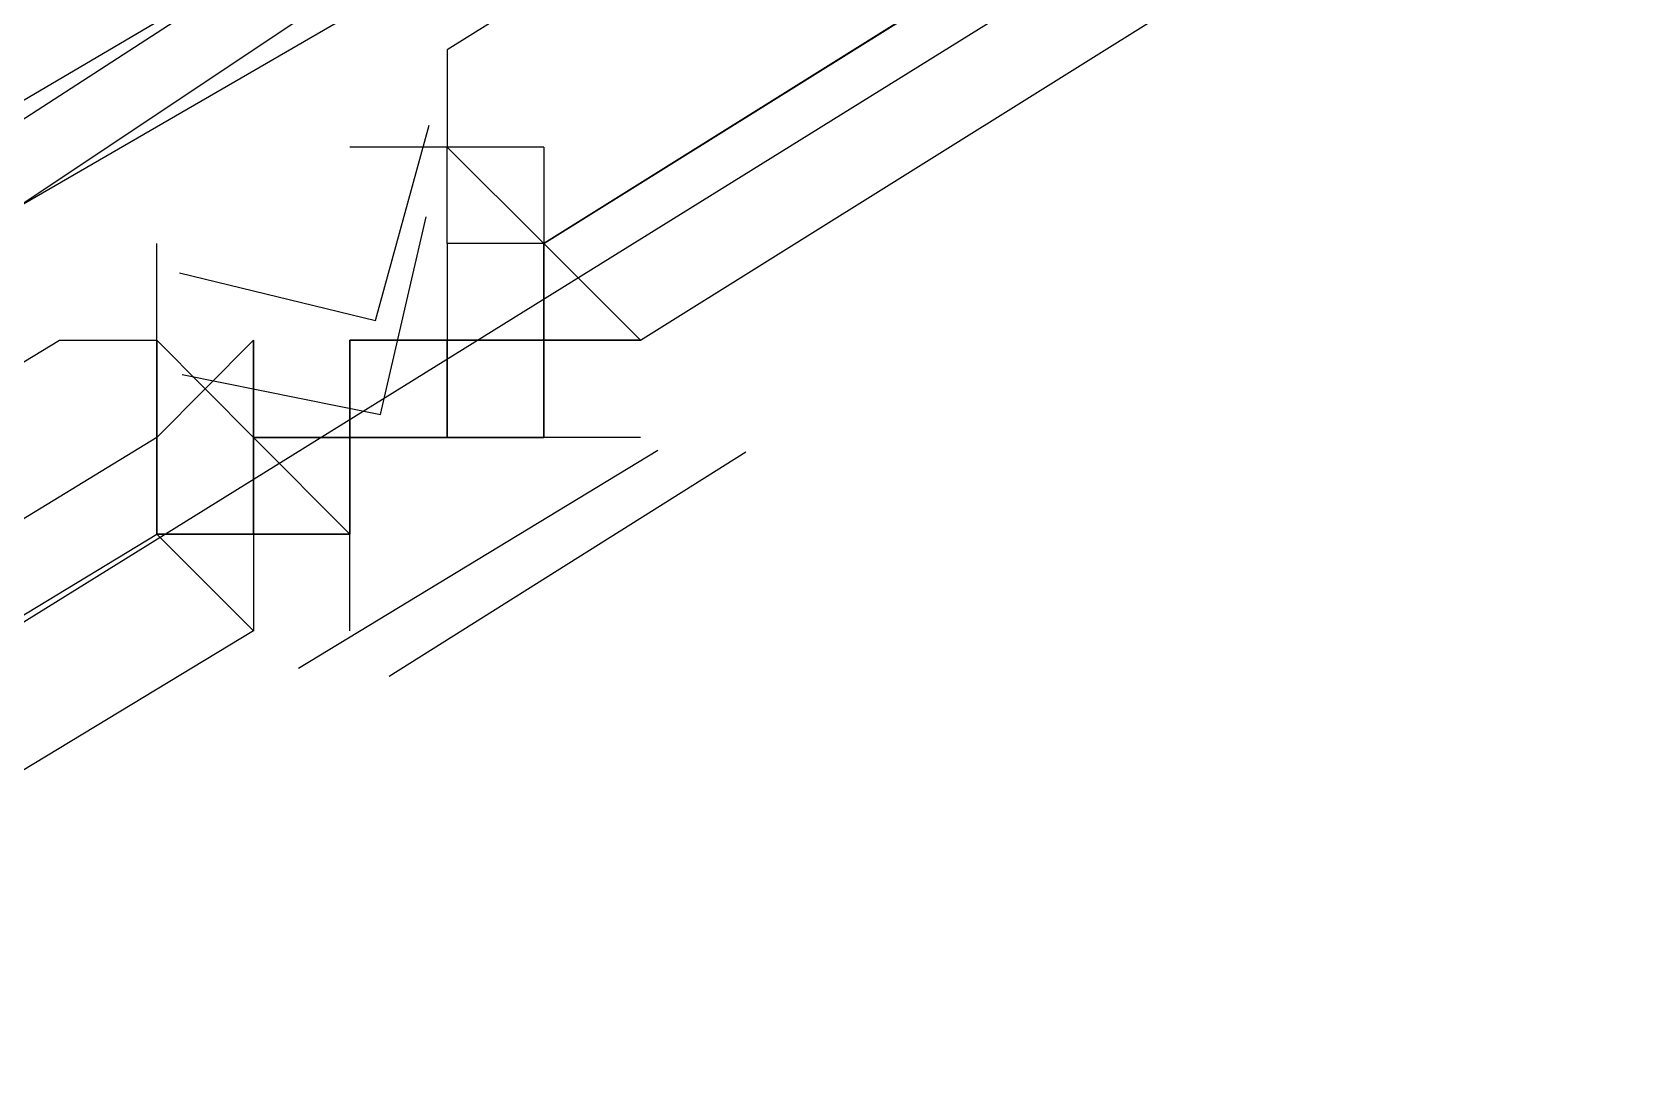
# Model space of a CAD drawing. Header units: feet. Extents: x -84 to 198, y -22 to 181.
# Drawn here: x 109.9695 to 110.1907, y 28.7169 to 28.8602 of the extents above; entities that cross this region are included whole.
import ezdxf

# ---------------------------------------------------------------- set-up
doc = ezdxf.new("R2010")
doc.units = ezdxf.units.FT
doc.layers.add('A-LINEA', color=7, linetype='CONTINUOUS')

msp = doc.modelspace()

# ---------------------------------------------------------------- linework, layer by layer
at = {"layer": 'A-LINEA'}
for p, q in [((110.0267, 28.8578), (110.0267, 28.8444)), ((110.0267, 28.8578), (110.0267, 28.8444)), ((110.0267, 28.8444), (110.0267, 28.8444)), ((110.0267, 28.8444), (110.0267, 28.8444)), ((110.0267, 28.8444), (110.0267, 28.8444)), ((110.0267, 28.8444), (110.0267, 28.8444)), ((110.0267, 28.8444), (110.0267, 28.8444)), ((110.0267, 28.8444), (110.0267, 28.8444)), ((110.0267, 28.8444), (110.0267, 28.8444)), ((110.0267, 28.8444), (110.0267, 28.8444)), ((110.0267, 28.8444), (110.0267, 28.8444)), ((110.0267, 28.8444), (110.0267, 28.8444)), ((110.0267, 28.8444), (110.0267, 28.8444)), ((110.0267, 28.8444), (110.0267, 28.8444)), ((110.0267, 28.8444), (110.0267, 28.8444)), ((110.04, 28.8444), (110.0267, 28.8444)), ((110.04, 28.8311), (110.0267, 28.8444)), ((110.0267, 28.8444), (110.0267, 28.8444)), ((110.0267, 28.8444), (110.0267, 28.8444)), ((110.0267, 28.8444), (110.0267, 28.8444)), ((110.0267, 28.8444), (110.0267, 28.8444)), ((110.0267, 28.8444), (110.0267, 28.8444)), ((110.0267, 28.8444), (110.0267, 28.8444)), ((110.0267, 28.8444), (110.0267, 28.8444)), ((110.0267, 28.8444), (110.0267, 28.8444)), ((110.0267, 28.8444), (110.0267, 28.8444)), ((110.0267, 28.8444), (110.0267, 28.8444)), ((110.0267, 28.8444), (110.0267, 28.8444)), ((110.0267, 28.8444), (110.0267, 28.8444)), ((110.0267, 28.8444), (110.0267, 28.8444)), ((110.0267, 28.8444), (110.0267, 28.8444)), ((110.0267, 28.8444), (110.0267, 28.8444)), ((110.04, 28.8444), (110.0267, 28.8444)), ((110.04, 28.8311), (110.0267, 28.8444)), ((110.0267, 28.8444), (110.0267, 28.8444)), ((110.0267, 28.8444), (110.0267, 28.8444)), ((110.04, 28.8444), (110.04, 28.8311)), ((110.04, 28.8444), (110.04, 28.8444)), ((110.04, 28.8444), (110.04, 28.8444)), ((110.04, 28.8444), (110.04, 28.8444)), ((110.04, 28.8444), (110.04, 28.8311)), ((110.04, 28.8444), (110.04, 28.8444)), ((110.04, 28.8444), (110.04, 28.8444)), ((110.04, 28.8444), (110.04, 28.8444)), ((109.9867, 28.8311), (109.9867, 28.8311)), ((109.9867, 28.8311), (109.9867, 28.8311)), ((110.0267, 28.8311), (110.0267, 28.8311)), ((110.0267, 28.8311), (110.0267, 28.8311)), ((110.0267, 28.8311), (110.0267, 28.8311)), ((110.0267, 28.8311), (110.0267, 28.8311)), ((110.0267, 28.8311), (110.0267, 28.8311)), ((110.0267, 28.8311), (110.0267, 28.8311)), ((110.0267, 28.8311), (110.0267, 28.8311)), ((110.0267, 28.8311), (110.0267, 28.8311)), ((110.0267, 28.8311), (110.0267, 28.8311)), ((110.0267, 28.8311), (110.0267, 28.8311)), ((110.0267, 28.8311), (110.0267, 28.8311)), ((110.0267, 28.8311), (110.0267, 28.8311)), ((110.0267, 28.8311), (110.0267, 28.8311)), ((110.0267, 28.8311), (110.0267, 28.8311)), ((110.0267, 28.8311), (110.0267, 28.8311)), ((110.0267, 28.8311), (110.0267, 28.8311)), ((110.0267, 28.8311), (110.0267, 28.8311)), ((110.0267, 28.8311), (110.0267, 28.8311)), ((110.0267, 28.8311), (110.0267, 28.8311)), ((110.0267, 28.8311), (110.0267, 28.8311)), ((110.0267, 28.8311), (110.0267, 28.8178)), ((110.0267, 28.8311), (110.0267, 28.8178)), ((110.0267, 28.8311), (110.0267, 28.8311)), ((110.0267, 28.8311), (110.0267, 28.8311)), ((110.0267, 28.8311), (110.0267, 28.8311)), ((110.0267, 28.8311), (110.0267, 28.8311)), ((110.0267, 28.8311), (110.0267, 28.8311)), ((110.0267, 28.8311), (110.0267, 28.8311)), ((110.0267, 28.8311), (110.0267, 28.8311)), ((110.0267, 28.8311), (110.0267, 28.8311)), ((110.0267, 28.8311), (110.0267, 28.8311)), ((110.0267, 28.8311), (110.0267, 28.8311)), ((110.0267, 28.8311), (110.0267, 28.8311)), ((110.0267, 28.8311), (110.0267, 28.8311)), ((110.0267, 28.8311), (110.0267, 28.8311)), ((110.0267, 28.8311), (110.0267, 28.8311)), ((110.0267, 28.8311), (110.0267, 28.8311)), ((110.0267, 28.8311), (110.0267, 28.8311)), ((110.0267, 28.8311), (110.0267, 28.8311)), ((110.0267, 28.8311), (110.0267, 28.8311)), ((110.0267, 28.8311), (110.0267, 28.8311)), ((110.0267, 28.8311), (110.0267, 28.8311)), ((110.0267, 28.8311), (110.0267, 28.8311)), ((110.0267, 28.8311), (110.0267, 28.8311)), ((110.0267, 28.8311), (110.0267, 28.8311)), ((110.0267, 28.8311), (110.0267, 28.8311)), ((110.0267, 28.8311), (110.0267, 28.8311)), ((110.0267, 28.8311), (110.0267, 28.8311)), ((110.0267, 28.8311), (110.0267, 28.8311)), ((110.0267, 28.8311), (110.0267, 28.8311)), ((110.0267, 28.8311), (110.0267, 28.8311)), ((110.0267, 28.8311), (110.0267, 28.8311)), ((110.0267, 28.8311), (110.0267, 28.8311)), ((110.0267, 28.8311), (110.0267, 28.8311)), ((110.0267, 28.8311), (110.0267, 28.8311)), ((110.0267, 28.8311), (110.0267, 28.8311)), ((110.0267, 28.8311), (110.0267, 28.8178)), ((110.0267, 28.8311), (110.0267, 28.8178)), ((110.0267, 28.8311), (110.0267, 28.8311)), ((110.0267, 28.8311), (110.0267, 28.8311)), ((110.0267, 28.8311), (110.0267, 28.8311)), ((110.0267, 28.8311), (110.0267, 28.8311)), ((110.0267, 28.8311), (110.0267, 28.8311)), ((110.0267, 28.8311), (110.0267, 28.8311)), ((110.0267, 28.8311), (110.0267, 28.8311)), ((110.0267, 28.8311), (110.0267, 28.8311)), ((110.0267, 28.8311), (110.0267, 28.8311)), ((110.0267, 28.8311), (110.0267, 28.8311)), ((110.0267, 28.8311), (110.0267, 28.8311)), ((110.0267, 28.8311), (110.0267, 28.8311)), ((110.0267, 28.8311), (110.0267, 28.8311)), ((110.0267, 28.8311), (110.0267, 28.8311)), ((110.04, 28.8311), (110.04, 28.8311)), ((110.04, 28.8311), (110.04, 28.8311)), ((110.04, 28.8311), (110.04, 28.8311)), ((110.04, 28.8311), (110.04, 28.8311)), ((110.04, 28.8311), (110.04, 28.8311)), ((110.04, 28.8311), (110.04, 28.8311)), ((110.04, 28.8311), (110.04, 28.8311)), ((110.04, 28.8311), (110.04, 28.8178)), ((110.04, 28.8311), (110.04, 28.8311)), ((110.04, 28.8311), (110.04, 28.8311)), ((110.04, 28.8311), (110.04, 28.8178)), ((110.04, 28.8311), (110.04, 28.8311)), ((110.04, 28.8311), (110.04, 28.8311)), ((110.04, 28.8311), (110.04, 28.8311)), ((110.04, 28.8311), (110.04, 28.8311)), ((110.04, 28.8311), (110.04, 28.8311)), ((110.04, 28.8311), (110.04, 28.8311)), ((110.04, 28.8311), (110.04, 28.8311)), ((110.04, 28.8311), (110.04, 28.8311)), ((110.04, 28.8311), (110.04, 28.8311)), ((110.04, 28.8311), (110.04, 28.8311)), ((110.04, 28.8311), (110.04, 28.8311)), ((110.04, 28.8311), (110.04, 28.8311)), ((110.04, 28.8311), (110.04, 28.8311)), ((110.04, 28.8311), (110.04, 28.8311)), ((110.04, 28.8311), (110.04, 28.8311)), ((110.04, 28.8311), (110.04, 28.8311)), ((110.04, 28.8311), (110.04, 28.8311)), ((110.04, 28.8311), (110.04, 28.8311)), ((110.04, 28.8311), (110.04, 28.8178)), ((110.04, 28.8311), (110.04, 28.8311)), ((110.04, 28.8311), (110.04, 28.8311)), ((110.04, 28.8311), (110.04, 28.8178)), ((110.04, 28.8311), (110.04, 28.8311)), ((110.04, 28.8311), (110.04, 28.8311)), ((110.04, 28.8311), (110.04, 28.8311)), ((110.04, 28.8311), (110.04, 28.8311)), ((110.04, 28.8311), (110.04, 28.8311)), ((110.04, 28.8311), (110.04, 28.8311)), ((110.04, 28.8311), (110.04, 28.8311)), ((110.04, 28.8311), (110.04, 28.8311)), ((110.04, 28.8311), (110.04, 28.8311)), ((110.04, 28.8311), (110.04, 28.8311)), ((110.04, 28.8311), (110.04, 28.8311)), ((109.9733, 28.8178), (109.9733, 28.8178)), ((109.9733, 28.8178), (109.9733, 28.8178)), ((109.9867, 28.8178), (109.9867, 28.8178)), ((109.9867, 28.8178), (109.9867, 28.8178)), ((109.9867, 28.8044), (110, 28.8178)), ((109.9867, 28.8178), (109.9867, 28.8178)), ((109.9867, 28.8178), (109.9867, 28.8178)), ((109.9867, 28.8178), (109.9867, 28.8178)), ((109.9867, 28.8178), (109.9867, 28.8178)), ((109.9867, 28.8178), (109.9867, 28.8178)), ((109.9867, 28.8178), (109.9867, 28.8178)), ((109.9867, 28.8178), (109.9867, 28.8178)), ((109.9867, 28.8178), (109.9867, 28.8178)), ((109.9867, 28.8178), (109.9867, 28.8178)), ((109.9867, 28.8178), (109.9867, 28.8178)), ((109.9867, 28.8178), (109.9867, 28.8178)), ((109.9867, 28.8178), (109.9867, 28.8178)), ((109.9867, 28.8178), (109.9867, 28.8178)), ((109.9867, 28.8178), (109.9867, 28.8178)), ((109.9867, 28.8178), (109.9867, 28.8178)), ((109.9867, 28.8178), (109.9867, 28.8178)), ((109.9867, 28.8044), (110, 28.8178)), ((109.9867, 28.8178), (109.9867, 28.8178)), ((109.9867, 28.8178), (109.9867, 28.8178)), ((109.9867, 28.8178), (109.9867, 28.8178)), ((109.9867, 28.8178), (109.9867, 28.8178)), ((109.9867, 28.8178), (109.9867, 28.8178)), ((109.9867, 28.8178), (109.9867, 28.8178)), ((109.9867, 28.8178), (109.9867, 28.8178)), ((109.9867, 28.8178), (109.9867, 28.8178)), ((109.9867, 28.8178), (109.9867, 28.8178)), ((109.9867, 28.8178), (109.9867, 28.8178)), ((109.9867, 28.8178), (109.9867, 28.8178)), ((109.9867, 28.8178), (109.9867, 28.8178)), ((109.9867, 28.8178), (109.9867, 28.8178)), ((109.9867, 28.8178), (109.9867, 28.8178)), ((110, 28.8044), (110, 28.8178)), ((110, 28.8044), (110, 28.8178)), ((110, 28.8044), (110, 28.8178)), ((110, 28.8044), (110, 28.8178)), ((110, 28.8044), (110, 28.8178)), ((110, 28.8044), (110, 28.8178)), ((110, 28.8044), (110, 28.8178)), ((110, 28.8178), (110, 28.8178)), ((110, 28.8178), (110, 28.8178)), ((110, 28.8178), (110, 28.8044)), ((110, 28.8178), (110, 28.8178)), ((110, 28.8178), (110, 28.8178)), ((110, 28.8178), (110, 28.8178)), ((110, 28.8178), (110, 28.8178)), ((110, 28.8044), (110, 28.8178)), ((110, 28.8178), (110, 28.8178)), ((110, 28.8044), (110, 28.8178)), ((110, 28.8044), (110, 28.8178)), ((110, 28.8044), (110, 28.8178)), ((110, 28.8044), (110, 28.8178)), ((110, 28.8044), (110, 28.8178)), ((110, 28.8044), (110, 28.8178)), ((110, 28.8044), (110, 28.8178)), ((110, 28.8044), (110, 28.8178)), ((110, 28.8178), (110, 28.8178)), ((110, 28.8178), (110, 28.8178)), ((110, 28.8178), (110, 28.8044)), ((110, 28.8178), (110, 28.8178)), ((110, 28.8178), (110, 28.8178)), ((110, 28.8178), (110, 28.8178)), ((110, 28.8178), (110, 28.8178)), ((110, 28.8044), (110, 28.8178)), ((110, 28.8178), (110, 28.8178)), ((110, 28.8044), (110, 28.8178)), ((110.0133, 28.8178), (110.0133, 28.8178)), ((110.0133, 28.8178), (110.0133, 28.8044)), ((110.0133, 28.8178), (110.0133, 28.8178)), ((110.0133, 28.8178), (110.0133, 28.8178)), ((110.0133, 28.8178), (110.0133, 28.8178)), ((110.0133, 28.8178), (110.0133, 28.8178)), ((110.0133, 28.8178), (110.0133, 28.8178)), ((110.0133, 28.8178), (110.0133, 28.8178)), ((110.0133, 28.8178), (110.0267, 28.8178)), ((110.0133, 28.8178), (110.0267, 28.8178)), ((110.0133, 28.8178), (110.0267, 28.8178)), ((110.0133, 28.8178), (110.0267, 28.8178)), ((110.0133, 28.8178), (110.0267, 28.8178)), ((110.0133, 28.8178), (110.0267, 28.8178)), ((110.0133, 28.8178), (110.0133, 28.8178)), ((110.0133, 28.8178), (110.0133, 28.8178)), ((110.0133, 28.8178), (110.0133, 28.8178)), ((110.0133, 28.8178), (110.0133, 28.8178)), ((110.0133, 28.8178), (110.0133, 28.8178)), ((110.0133, 28.8178), (110.0133, 28.8178)), ((110.0267, 28.8178), (110.0133, 28.8178)), ((110.0133, 28.8178), (110.0133, 28.8178)), ((110.0133, 28.8178), (110.0267, 28.8178)), ((110.0133, 28.8178), (110.0133, 28.8178)), ((110.0133, 28.8178), (110.0133, 28.8178)), ((110.0133, 28.8178), (110.0133, 28.8178)), ((110.0267, 28.8178), (110.0133, 28.8178)), ((110.0133, 28.8178), (110.0133, 28.8178)), ((110.0133, 28.8178), (110.0133, 28.8178)), ((110.0133, 28.8178), (110.0133, 28.8178)), ((110.0133, 28.8178), (110.0133, 28.8178)), ((110.0133, 28.8178), (110.0133, 28.8044)), ((110.0133, 28.8178), (110.0133, 28.8178)), ((110.0133, 28.8178), (110.0133, 28.8178)), ((110.0133, 28.8178), (110.0133, 28.8178)), ((110.0133, 28.8178), (110.0133, 28.8044)), ((110.0267, 28.8178), (110.0133, 28.8178)), ((110.0133, 28.8178), (110.0133, 28.8044)), ((110.0267, 28.8178), (110.0133, 28.8178)), ((110.0133, 28.8178), (110.0133, 28.8044)), ((110.0133, 28.8044), (110.0133, 28.8178)), ((110.0133, 28.8044), (110.0133, 28.8178)), ((110.0133, 28.8044), (110.0133, 28.8178)), ((110.0133, 28.8178), (110.0133, 28.8178)), ((110.0133, 28.8178), (110.0133, 28.8178)), ((110.0133, 28.8178), (110.0133, 28.8178)), ((110.0133, 28.8178), (110.0133, 28.8044)), ((110.0133, 28.8178), (110.0133, 28.8178)), ((110.0133, 28.8178), (110.0133, 28.8178)), ((110.0133, 28.8178), (110.0133, 28.8178)), ((110.0133, 28.8178), (110.0133, 28.8178)), ((110.0133, 28.8178), (110.0133, 28.8178)), ((110.0133, 28.8178), (110.0133, 28.8178)), ((110.0133, 28.8178), (110.0267, 28.8178)), ((110.0133, 28.8178), (110.0267, 28.8178)), ((110.0133, 28.8178), (110.0267, 28.8178)), ((110.0133, 28.8178), (110.0267, 28.8178)), ((110.0133, 28.8178), (110.0267, 28.8178)), ((110.0133, 28.8178), (110.0267, 28.8178)), ((110.0133, 28.8178), (110.0133, 28.8178)), ((110.0133, 28.8178), (110.0133, 28.8178)), ((110.0133, 28.8178), (110.0133, 28.8178)), ((110.0133, 28.8178), (110.0133, 28.8178)), ((110.0133, 28.8178), (110.0133, 28.8178)), ((110.0133, 28.8178), (110.0133, 28.8178)), ((110.0267, 28.8178), (110.0133, 28.8178)), ((110.0133, 28.8178), (110.0133, 28.8178)), ((110.0133, 28.8178), (110.0267, 28.8178)), ((110.0133, 28.8178), (110.0133, 28.8178)), ((110.0133, 28.8178), (110.0133, 28.8178)), ((110.0133, 28.8178), (110.0133, 28.8178)), ((110.0267, 28.8178), (110.0133, 28.8178)), ((110.0133, 28.8178), (110.0133, 28.8178)), ((110.0133, 28.8178), (110.0133, 28.8178)), ((110.0133, 28.8178), (110.0133, 28.8178)), ((110.0133, 28.8178), (110.0133, 28.8178)), ((110.0133, 28.8178), (110.0133, 28.8044)), ((110.0133, 28.8178), (110.0133, 28.8178)), ((110.0133, 28.8178), (110.0133, 28.8178)), ((110.0133, 28.8178), (110.0133, 28.8178)), ((110.0133, 28.8178), (110.0133, 28.8044)), ((110.0267, 28.8178), (110.0133, 28.8178)), ((110.0133, 28.8178), (110.0133, 28.8044)), ((110.0267, 28.8178), (110.0133, 28.8178)), ((110.0133, 28.8178), (110.0133, 28.8044)), ((110.0133, 28.8044), (110.0133, 28.8178)), ((110.0133, 28.8044), (110.0133, 28.8178)), ((110.0133, 28.8044), (110.0133, 28.8178)), ((110.0133, 28.8178), (110.0133, 28.8178)), ((110.0133, 28.8178), (110.0133, 28.8178)), ((110.0267, 28.8178), (110.0267, 28.8178)), ((110.0267, 28.8178), (110.0267, 28.8178)), ((110.0267, 28.8178), (110.0267, 28.8178)), ((110.0267, 28.8178), (110.0267, 28.8178)), ((110.0267, 28.8178), (110.0267, 28.8178)), ((110.0267, 28.8178), (110.0267, 28.8178)), ((110.0267, 28.8178), (110.0267, 28.8178)), ((110.0267, 28.8178), (110.0267, 28.8178)), ((110.0267, 28.8178), (110.0267, 28.8178)), ((110.0267, 28.8178), (110.0267, 28.8178)), ((110.0267, 28.8178), (110.0267, 28.8178)), ((110.0267, 28.8178), (110.0267, 28.8178)), ((110.0267, 28.8178), (110.0267, 28.8178)), ((110.0267, 28.8178), (110.0267, 28.8178)), ((110.0267, 28.8178), (110.0267, 28.8178)), ((110.0267, 28.8178), (110.0267, 28.8178)), ((110.0267, 28.8178), (110.0267, 28.8178)), ((110.0267, 28.8178), (110.0267, 28.8178)), ((110.0267, 28.8178), (110.0267, 28.8178)), ((110.0267, 28.8178), (110.0267, 28.8178)), ((110.0267, 28.8044), (110.0267, 28.8178)), ((110.0267, 28.8178), (110.0267, 28.8178)), ((110.0267, 28.8178), (110.0267, 28.8178)), ((110.0267, 28.8178), (110.0267, 28.8178)), ((110.0267, 28.8178), (110.0267, 28.8178)), ((110.0267, 28.8178), (110.0267, 28.8178)), ((110.0267, 28.8178), (110.0267, 28.8178)), ((110.0267, 28.8178), (110.0267, 28.8178)), ((110.0267, 28.8178), (110.0267, 28.8178)), ((110.0267, 28.8178), (110.0267, 28.8178)), ((110.0267, 28.8178), (110.0267, 28.8178)), ((110.0267, 28.8178), (110.04, 28.8178)), ((110.0267, 28.8178), (110.0267, 28.8178)), ((110.0267, 28.8178), (110.0267, 28.8178)), ((110.0267, 28.8178), (110.0267, 28.8178)), ((110.0267, 28.8178), (110.0267, 28.8178)), ((110.04, 28.8178), (110.0267, 28.8178)), ((110.0267, 28.8178), (110.0267, 28.8178)), ((110.0267, 28.8178), (110.0267, 28.8178)), ((110.0267, 28.8178), (110.0267, 28.8178)), ((110.0267, 28.8178), (110.0267, 28.8178)), ((110.0267, 28.8178), (110.0267, 28.8178)), ((110.0267, 28.8178), (110.0267, 28.8178)), ((110.0267, 28.8178), (110.0267, 28.8178)), ((110.0267, 28.8178), (110.0267, 28.8178)), ((110.0267, 28.8178), (110.0267, 28.8178)), ((110.0267, 28.8178), (110.0267, 28.8178)), ((110.0267, 28.8178), (110.0267, 28.8178)), ((110.0267, 28.8178), (110.0267, 28.8178)), ((110.0267, 28.8178), (110.0267, 28.8178)), ((110.0267, 28.8178), (110.0267, 28.8178)), ((110.0267, 28.8178), (110.0267, 28.8178)), ((110.0267, 28.8178), (110.0267, 28.8178)), ((110.0267, 28.8178), (110.0267, 28.8178)), ((110.0267, 28.8178), (110.0267, 28.8178)), ((110.0267, 28.8178), (110.0267, 28.8178)), ((110.0267, 28.8178), (110.0267, 28.8178)), ((110.0267, 28.8178), (110.0267, 28.8178)), ((110.0267, 28.8178), (110.0267, 28.8178)), ((110.0267, 28.8178), (110.0267, 28.8178)), ((110.0267, 28.8178), (110.0267, 28.8178)), ((110.0267, 28.8178), (110.0267, 28.8178)), ((110.0267, 28.8178), (110.0267, 28.8178)), ((110.0267, 28.8178), (110.0267, 28.8178)), ((110.0267, 28.8178), (110.0267, 28.8178)), ((110.0267, 28.8178), (110.0267, 28.8178)), ((110.0267, 28.8178), (110.0267, 28.8178)), ((110.0267, 28.8178), (110.0267, 28.8178)), ((110.0267, 28.8178), (110.0267, 28.8178)), ((110.0267, 28.8178), (110.0267, 28.8178)), ((110.0267, 28.8178), (110.0267, 28.8178)), ((110.0267, 28.8178), (110.0267, 28.8178)), ((110.0267, 28.8178), (110.0267, 28.8178)), ((110.0267, 28.8178), (110.0267, 28.8178)), ((110.0267, 28.8178), (110.0267, 28.8178)), ((110.0267, 28.8178), (110.0267, 28.8178)), ((110.0267, 28.8178), (110.0267, 28.8178)), ((110.0267, 28.8044), (110.0267, 28.8178)), ((110.0267, 28.8178), (110.0267, 28.8178)), ((110.0267, 28.8178), (110.0267, 28.8178)), ((110.0267, 28.8178), (110.0267, 28.8178)), ((110.0267, 28.8178), (110.0267, 28.8178)), ((110.0267, 28.8178), (110.0267, 28.8178)), ((110.0267, 28.8178), (110.0267, 28.8178)), ((110.0267, 28.8178), (110.0267, 28.8178)), ((110.0267, 28.8178), (110.0267, 28.8178)), ((110.0267, 28.8178), (110.0267, 28.8178)), ((110.0267, 28.8178), (110.0267, 28.8178)), ((110.0267, 28.8178), (110.04, 28.8178)), ((110.0267, 28.8178), (110.0267, 28.8178)), ((110.0267, 28.8178), (110.0267, 28.8178)), ((110.0267, 28.8178), (110.0267, 28.8178)), ((110.0267, 28.8178), (110.0267, 28.8178)), ((110.04, 28.8178), (110.0267, 28.8178)), ((110.0267, 28.8178), (110.0267, 28.8178)), ((110.0267, 28.8178), (110.0267, 28.8178)), ((110.0267, 28.8178), (110.0267, 28.8178)), ((110.0267, 28.8178), (110.0267, 28.8178)), ((110.0267, 28.8178), (110.0267, 28.8178)), ((110.0267, 28.8178), (110.0267, 28.8178)), ((110.0267, 28.8178), (110.0267, 28.8178)), ((110.0267, 28.8178), (110.0267, 28.8178)), ((110.0267, 28.8178), (110.0267, 28.8178)), ((110.0267, 28.8178), (110.0267, 28.8178)), ((110.0267, 28.8178), (110.0267, 28.8178)), ((110.0267, 28.8178), (110.0267, 28.8178)), ((110.0267, 28.8178), (110.0267, 28.8178)), ((110.0267, 28.8178), (110.0267, 28.8178)), ((110.0267, 28.8178), (110.0267, 28.8178)), ((110.0267, 28.8178), (110.0267, 28.8178)), ((110.0267, 28.8178), (110.0267, 28.8178)), ((110.0267, 28.8178), (110.0267, 28.8178)), ((110.0267, 28.8178), (110.0267, 28.8178)), ((110.0267, 28.8178), (110.0267, 28.8178)), ((110.04, 28.8178), (110.04, 28.8178)), ((110.04, 28.8178), (110.04, 28.8178)), ((110.04, 28.8178), (110.04, 28.8178)), ((110.04, 28.8178), (110.04, 28.8178)), ((110.04, 28.8178), (110.04, 28.8178)), ((110.04, 28.8178), (110.04, 28.8178)), ((110.04, 28.8178), (110.04, 28.8178)), ((110.04, 28.8178), (110.04, 28.8178)), ((110.04, 28.8178), (110.04, 28.8178)), ((110.04, 28.8178), (110.04, 28.8178)), ((110.04, 28.8178), (110.04, 28.8178)), ((110.04, 28.8178), (110.04, 28.8178)), ((110.04, 28.8178), (110.04, 28.8178)), ((110.04, 28.8178), (110.04, 28.8178)), ((110.04, 28.8178), (110.04, 28.8178)), ((110.04, 28.8178), (110.04, 28.8178)), ((110.04, 28.8178), (110.04, 28.8178)), ((110.04, 28.8178), (110.04, 28.8178)), ((110.04, 28.8178), (110.04, 28.8178)), ((110.04, 28.8178), (110.04, 28.8178)), ((110.04, 28.8178), (110.04, 28.8178)), ((110.04, 28.8178), (110.04, 28.8178)), ((110.04, 28.8178), (110.0533, 28.8178)), ((110.04, 28.8178), (110.04, 28.8044)), ((110.0533, 28.8178), (110.04, 28.8178)), ((110.0533, 28.8178), (110.04, 28.8178)), ((110.04, 28.8178), (110.04, 28.8178)), ((110.04, 28.8178), (110.04, 28.8178)), ((110.04, 28.8178), (110.04, 28.8178)), ((110.04, 28.8178), (110.0533, 28.8178)), ((110.04, 28.8178), (110.04, 28.8178)), ((110.04, 28.8178), (110.04, 28.8178)), ((110.04, 28.8178), (110.0533, 28.8178)), ((110.04, 28.8178), (110.04, 28.8178)), ((110.04, 28.8178), (110.04, 28.8178)), ((110.04, 28.8178), (110.04, 28.8178)), ((110.04, 28.8178), (110.04, 28.8178)), ((110.04, 28.8044), (110.04, 28.8178)), ((110.04, 28.8178), (110.04, 28.8178)), ((110.04, 28.8178), (110.04, 28.8178)), ((110.04, 28.8178), (110.04, 28.8178)), ((110.04, 28.8178), (110.04, 28.8178)), ((110.04, 28.8044), (110.04, 28.8178)), ((110.04, 28.8178), (110.04, 28.8178)), ((110.04, 28.8178), (110.04, 28.8178)), ((110.04, 28.8178), (110.04, 28.8178)), ((110.04, 28.8178), (110.04, 28.8178)), ((110.04, 28.8044), (110.04, 28.8178)), ((110.04, 28.8178), (110.04, 28.8178)), ((110.04, 28.8178), (110.04, 28.8178)), ((110.04, 28.8178), (110.04, 28.8178)), ((110.04, 28.8178), (110.04, 28.8178)), ((110.04, 28.8178), (110.04, 28.8178)), ((110.04, 28.8178), (110.04, 28.8178)), ((110.04, 28.8178), (110.04, 28.8178)), ((110.04, 28.8178), (110.04, 28.8178)), ((110.04, 28.8178), (110.04, 28.8178)), ((110.04, 28.8178), (110.04, 28.8178)), ((110.04, 28.8178), (110.04, 28.8178)), ((110.04, 28.8178), (110.04, 28.8178)), ((110.04, 28.8178), (110.04, 28.8178)), ((110.04, 28.8178), (110.04, 28.8178)), ((110.04, 28.8178), (110.04, 28.8178)), ((110.04, 28.8178), (110.04, 28.8178)), ((110.04, 28.8178), (110.04, 28.8178)), ((110.04, 28.8178), (110.04, 28.8178)), ((110.04, 28.8178), (110.04, 28.8178)), ((110.04, 28.8178), (110.04, 28.8178)), ((110.04, 28.8178), (110.04, 28.8178)), ((110.04, 28.8178), (110.04, 28.8178)), ((110.04, 28.8178), (110.04, 28.8178)), ((110.04, 28.8178), (110.04, 28.8178)), ((110.04, 28.8178), (110.04, 28.8178)), ((110.04, 28.8178), (110.04, 28.8178)), ((110.04, 28.8178), (110.04, 28.8178)), ((110.04, 28.8178), (110.04, 28.8178)), ((110.04, 28.8178), (110.04, 28.8178)), ((110.04, 28.8178), (110.0533, 28.8178)), ((110.04, 28.8178), (110.04, 28.8044)), ((110.0533, 28.8178), (110.04, 28.8178)), ((110.0533, 28.8178), (110.04, 28.8178)), ((110.04, 28.8178), (110.04, 28.8178)), ((110.04, 28.8178), (110.04, 28.8178)), ((110.04, 28.8178), (110.04, 28.8178)), ((110.04, 28.8178), (110.0533, 28.8178)), ((110.04, 28.8178), (110.04, 28.8178)), ((110.04, 28.8178), (110.04, 28.8178)), ((110.04, 28.8178), (110.0533, 28.8178)), ((110.04, 28.8178), (110.04, 28.8178)), ((110.04, 28.8178), (110.04, 28.8178)), ((110.04, 28.8178), (110.04, 28.8178)), ((110.04, 28.8178), (110.04, 28.8178)), ((110.04, 28.8044), (110.04, 28.8178)), ((110.04, 28.8178), (110.04, 28.8178)), ((110.04, 28.8178), (110.04, 28.8178)), ((110.04, 28.8178), (110.04, 28.8178)), ((110.04, 28.8178), (110.04, 28.8178)), ((110.04, 28.8044), (110.04, 28.8178)), ((110.04, 28.8178), (110.04, 28.8178)), ((110.04, 28.8178), (110.04, 28.8178)), ((110.04, 28.8178), (110.04, 28.8178)), ((110.04, 28.8178), (110.04, 28.8178)), ((110.04, 28.8044), (110.04, 28.8178)), ((110.04, 28.8178), (110.04, 28.8178)), ((110.04, 28.8178), (110.04, 28.8178)), ((110.04, 28.8178), (110.04, 28.8178)), ((110.04, 28.8178), (110.04, 28.8178)), ((110.04, 28.8178), (110.04, 28.8178)), ((110.04, 28.8178), (110.04, 28.8178)), ((110.04, 28.8178), (110.04, 28.8178)), ((110.0533, 28.8178), (110.0533, 28.8178)), ((110.0533, 28.8178), (110.0533, 28.8178)), ((110.0533, 28.8178), (110.0533, 28.8178)), ((110.0533, 28.8178), (110.0533, 28.8178)), ((110.0533, 28.8178), (110.0533, 28.8178)), ((110.0533, 28.8178), (110.0533, 28.8178)), ((110.0533, 28.8178), (110.0533, 28.8178)), ((110.0533, 28.8178), (110.0533, 28.8178)), ((109.9867, 28.8044), (109.9867, 28.8044)), ((109.9867, 28.8044), (109.9867, 28.8044)), ((109.9867, 28.8044), (109.9867, 28.8044)), ((109.9867, 28.8044), (109.9867, 28.8044)), ((109.9867, 28.8044), (109.9867, 28.8044)), ((109.9867, 28.8044), (109.9867, 28.8044)), ((109.9867, 28.8044), (109.9867, 28.8044)), ((109.9867, 28.8044), (109.9867, 28.8044)), ((109.9867, 28.8044), (109.9867, 28.8044)), ((109.9867, 28.8044), (109.9867, 28.8044)), ((109.9867, 28.8044), (109.9867, 28.8044)), ((109.9867, 28.8044), (109.9867, 28.8044)), ((109.9867, 28.8044), (109.9867, 28.8044)), ((109.9867, 28.7911), (109.9867, 28.8044)), ((109.9867, 28.8044), (109.9867, 28.8044)), ((109.9867, 28.8044), (109.9867, 28.8044)), ((109.9867, 28.8044), (109.9867, 28.8044)), ((109.9867, 28.8044), (109.9867, 28.8044)), ((109.9867, 28.8044), (109.9867, 28.8044)), ((109.9867, 28.8044), (109.9867, 28.8044)), ((109.9867, 28.8044), (109.9867, 28.8044)), ((109.9867, 28.8044), (109.9867, 28.8044)), ((109.9867, 28.8044), (109.9867, 28.8044)), ((109.9867, 28.8044), (109.9867, 28.8044)), ((109.9867, 28.8044), (109.9867, 28.8044)), ((109.9867, 28.8044), (109.9867, 28.8044)), ((109.9867, 28.8044), (109.9867, 28.8044)), ((109.9867, 28.7911), (109.9867, 28.8044)), ((110, 28.8044), (110, 28.8044)), ((110, 28.8044), (110, 28.8044)), ((110, 28.8044), (110, 28.8044)), ((110, 28.7911), (110, 28.8044)), ((110, 28.8044), (110, 28.8044)), ((110, 28.8044), (110, 28.8044)), ((110, 28.8044), (110, 28.8044)), ((110, 28.8044), (110, 28.8044)), ((110, 28.8044), (110, 28.8044)), ((110, 28.8044), (110, 28.8044)), ((110, 28.8044), (110, 28.8044)), ((110, 28.8044), (110, 28.8044)), ((110, 28.8044), (110, 28.8044)), ((110, 28.8044), (110, 28.8044)), ((110, 28.8044), (110, 28.8044)), ((110, 28.8044), (110, 28.8044)), ((110, 28.8044), (110, 28.8044)), ((110, 28.8044), (110, 28.8044)), ((110, 28.8044), (110, 28.8044)), ((110, 28.8044), (110, 28.8044)), ((110, 28.8044), (110, 28.8044)), ((110, 28.8044), (110, 28.8044)), ((110, 28.8044), (110, 28.8044)), ((110, 28.8044), (110, 28.8044)), ((110, 28.8044), (110, 28.8044)), ((110, 28.8044), (110, 28.8044)), ((110, 28.8044), (110, 28.8044)), ((110, 28.8044), (110, 28.8044)), ((110, 28.8044), (110, 28.8044)), ((110, 28.8044), (110, 28.8044)), ((110, 28.8044), (110, 28.8044)), ((110, 28.8044), (110, 28.8044)), ((110, 28.8044), (110.0133, 28.8044)), ((110, 28.8044), (110, 28.8044)), ((110, 28.8044), (110, 28.8044)), ((110, 28.8044), (110, 28.8044)), ((110, 28.8044), (110, 28.8044)), ((110, 28.8044), (110, 28.8044)), ((110, 28.8044), (110, 28.7911)), ((110, 28.8044), (110, 28.8044)), ((110, 28.8044), (110, 28.8044)), ((110, 28.8044), (110, 28.8044)), ((110, 28.8044), (110, 28.7911)), ((110, 28.8044), (110, 28.8044)), ((110, 28.8044), (110, 28.8044)), ((110, 28.8044), (110, 28.8044)), ((110, 28.8044), (110, 28.8044)), ((110, 28.8044), (110, 28.8044)), ((110, 28.7911), (110, 28.8044)), ((110, 28.8044), (110, 28.8044)), ((110, 28.8044), (110, 28.8044)), ((110, 28.8044), (110, 28.8044)), ((110, 28.8044), (110, 28.8044)), ((110, 28.8044), (110, 28.8044)), ((110, 28.8044), (110, 28.8044)), ((110, 28.8044), (110, 28.8044)), ((110, 28.8044), (110, 28.8044)), ((110, 28.8044), (110, 28.8044)), ((110, 28.8044), (110, 28.8044)), ((110, 28.8044), (110, 28.8044)), ((110, 28.8044), (110, 28.8044)), ((110, 28.8044), (110, 28.8044)), ((110, 28.8044), (110, 28.8044)), ((110, 28.8044), (110, 28.8044)), ((110, 28.8044), (110, 28.8044)), ((110, 28.8044), (110, 28.8044)), ((110, 28.8044), (110, 28.8044)), ((110, 28.8044), (110, 28.8044)), ((110, 28.8044), (110, 28.8044)), ((110, 28.8044), (110, 28.8044)), ((110, 28.8044), (110, 28.8044)), ((110, 28.8044), (110, 28.8044)), ((110, 28.8044), (110, 28.8044)), ((110, 28.8044), (110, 28.8044)), ((110, 28.8044), (110, 28.8044)), ((110, 28.8044), (110, 28.8044)), ((110, 28.8044), (110, 28.8044)), ((110, 28.8044), (110.0133, 28.8044)), ((110, 28.8044), (110, 28.8044)), ((110, 28.8044), (110, 28.8044)), ((110, 28.8044), (110, 28.8044)), ((110, 28.8044), (110, 28.8044)), ((110, 28.8044), (110, 28.8044)), ((110, 28.8044), (110, 28.7911)), ((110, 28.8044), (110, 28.8044)), ((110, 28.8044), (110, 28.8044)), ((110, 28.8044), (110, 28.8044)), ((110, 28.8044), (110, 28.7911)), ((110, 28.8044), (110, 28.8044)), ((110, 28.8044), (110, 28.8044)), ((110.0133, 28.8044), (110.0133, 28.8044)), ((110.0133, 28.8044), (110.0133, 28.8044)), ((110.0133, 28.8044), (110.0133, 28.8044)), ((110.0133, 28.8044), (110.0133, 28.8044)), ((110.0133, 28.8044), (110.0133, 28.8044)), ((110.0133, 28.8044), (110.0133, 28.8044)), ((110.0133, 28.8044), (110.0133, 28.8044)), ((110.0133, 28.8044), (110.0133, 28.8044)), ((110.0133, 28.8044), (110.0267, 28.8044)), ((110.0133, 28.8044), (110.0267, 28.8044)), ((110.0133, 28.8044), (110.0267, 28.8044)), ((110.0133, 28.8044), (110.0267, 28.8044)), ((110.0133, 28.8044), (110.0267, 28.8044)), ((110.0133, 28.8044), (110.0133, 28.8044)), ((110.0133, 28.8044), (110.0133, 28.8044)), ((110.0133, 28.8044), (110.0133, 28.8044)), ((110.0133, 28.8044), (110.0133, 28.8044)), ((110.0133, 28.8044), (110.0133, 28.8044)), ((110.0133, 28.8044), (110.0133, 28.8044)), ((110.0267, 28.8044), (110.0133, 28.8044)), ((110.0133, 28.8044), (110.0133, 28.8044)), ((110.0133, 28.8044), (110.0133, 28.8044)), ((110.0133, 28.8044), (110.0133, 28.8044)), ((110.0133, 28.8044), (110.0133, 28.8044)), ((110.0133, 28.8044), (110.0133, 28.8044)), ((110.0133, 28.8044), (110.0133, 28.8044)), ((110.0133, 28.8044), (110.0133, 28.8044)), ((110.0133, 28.8044), (110.0133, 28.8044)), ((110.0133, 28.8044), (110.0133, 28.8044)), ((110.0133, 28.8044), (110.0133, 28.8044)), ((110.0133, 28.8044), (110.0133, 28.8044)), ((110.0133, 28.8044), (110.0133, 28.8044)), ((110.0133, 28.8044), (110.0133, 28.8044)), ((110.0133, 28.8044), (110.0133, 28.8044)), ((110.0133, 28.8044), (110.0133, 28.8044)), ((110.0133, 28.8044), (110.0133, 28.8044)), ((110.0133, 28.8044), (110.0133, 28.8044)), ((110.0267, 28.8044), (110.0133, 28.8044)), ((110.0133, 28.8044), (110.0133, 28.8044)), ((110.0133, 28.8044), (110.0133, 28.8044)), ((110.0267, 28.8044), (110.0133, 28.8044)), ((110.0133, 28.8044), (110.0133, 28.8044)), ((110.0267, 28.8044), (110.0133, 28.8044)), ((110.0133, 28.8044), (110.0133, 28.8044)), ((110.0133, 28.8044), (110.0133, 28.8044)), ((110.0133, 28.8044), (110.0133, 28.8044)), ((110.0133, 28.8044), (110.0133, 28.8044)), ((110.0133, 28.8044), (110.0133, 28.8044)), ((110.0133, 28.8044), (110.0133, 28.8044)), ((110.0133, 28.8044), (110.0133, 28.8044)), ((110.0133, 28.8044), (110.0133, 28.8044)), ((110.0133, 28.8044), (110.0133, 28.8044)), ((110.0133, 28.8044), (110.0133, 28.8044)), ((110.0133, 28.8044), (110.0133, 28.8044)), ((110.0133, 28.8044), (110.0133, 28.8044)), ((110.0133, 28.8044), (110.0133, 28.8044)), ((110.0133, 28.8044), (110.0133, 28.8044)), ((110.0133, 28.8044), (110.0133, 28.8044)), ((110.0133, 28.8044), (110.0133, 28.8044)), ((110.0133, 28.8044), (110.0133, 28.8044)), ((110.0133, 28.8044), (110.0133, 28.8044)), ((110.0133, 28.8044), (110.0133, 28.8044)), ((110.0133, 28.8044), (110.0133, 28.8044)), ((110.0133, 28.8044), (110.0133, 28.8044)), ((110.0133, 28.8044), (110.0133, 28.8044)), ((110.0133, 28.8044), (110.0133, 28.8044)), ((110.0133, 28.8044), (110.0267, 28.8044)), ((110.0133, 28.8044), (110.0267, 28.8044)), ((110.0133, 28.8044), (110.0267, 28.8044)), ((110.0133, 28.8044), (110.0267, 28.8044)), ((110.0133, 28.8044), (110.0267, 28.8044)), ((110.0133, 28.8044), (110.0133, 28.8044)), ((110.0133, 28.8044), (110.0133, 28.8044)), ((110.0133, 28.8044), (110.0133, 28.8044)), ((110.0133, 28.8044), (110.0133, 28.8044)), ((110.0133, 28.8044), (110.0133, 28.8044)), ((110.0133, 28.8044), (110.0133, 28.8044)), ((110.0267, 28.8044), (110.0133, 28.8044)), ((110.0133, 28.8044), (110.0133, 28.8044)), ((110.0133, 28.8044), (110.0133, 28.8044)), ((110.0133, 28.8044), (110.0133, 28.8044)), ((110.0133, 28.8044), (110.0133, 28.8044)), ((110.0133, 28.8044), (110.0133, 28.8044)), ((110.0133, 28.8044), (110.0133, 28.8044)), ((110.0133, 28.8044), (110.0133, 28.8044)), ((110.0133, 28.8044), (110.0133, 28.8044)), ((110.0133, 28.8044), (110.0133, 28.8044)), ((110.0133, 28.8044), (110.0133, 28.8044)), ((110.0133, 28.8044), (110.0133, 28.8044)), ((110.0133, 28.8044), (110.0133, 28.8044)), ((110.0133, 28.8044), (110.0133, 28.8044)), ((110.0133, 28.8044), (110.0133, 28.8044)), ((110.0133, 28.8044), (110.0133, 28.8044)), ((110.0133, 28.8044), (110.0133, 28.8044)), ((110.0133, 28.8044), (110.0133, 28.8044)), ((110.0267, 28.8044), (110.0133, 28.8044)), ((110.0133, 28.8044), (110.0133, 28.8044)), ((110.0133, 28.8044), (110.0133, 28.8044)), ((110.0267, 28.8044), (110.0133, 28.8044)), ((110.0133, 28.8044), (110.0133, 28.8044)), ((110.0267, 28.8044), (110.0133, 28.8044)), ((110.0133, 28.8044), (110.0133, 28.8044)), ((110.0133, 28.8044), (110.0133, 28.8044)), ((110.0133, 28.8044), (110.0133, 28.8044)), ((110.0133, 28.8044), (110.0133, 28.8044)), ((110.0133, 28.8044), (110.0133, 28.8044)), ((110.0133, 28.8044), (110.0133, 28.8044)), ((110.0133, 28.8044), (110.0133, 28.8044)), ((110.0133, 28.8044), (110.0133, 28.8044)), ((110.0133, 28.8044), (110.0133, 28.8044)), ((110.0133, 28.8044), (110.0133, 28.8044)), ((110.0133, 28.8044), (110.0133, 28.8044)), ((110.0133, 28.8044), (110.0133, 28.8044)), ((110.0133, 28.8044), (110.0133, 28.8044)), ((110.0133, 28.8044), (110.0133, 28.8044)), ((110.0133, 28.8044), (110.0133, 28.8044)), ((110.0267, 28.8044), (110.0267, 28.8044)), ((110.0267, 28.8044), (110.0267, 28.8044)), ((110.0267, 28.8044), (110.0267, 28.8044)), ((110.0267, 28.8044), (110.0267, 28.8044)), ((110.0267, 28.8044), (110.0267, 28.8044)), ((110.0267, 28.8044), (110.0267, 28.8044)), ((110.0267, 28.8044), (110.0267, 28.8044)), ((110.0267, 28.8044), (110.0267, 28.8044)), ((110.0267, 28.8044), (110.0267, 28.8044)), ((110.0267, 28.8044), (110.0267, 28.8044)), ((110.0267, 28.8044), (110.0267, 28.8044)), ((110.0267, 28.8044), (110.0267, 28.8044)), ((110.0267, 28.8044), (110.0267, 28.8044)), ((110.0267, 28.8044), (110.04, 28.8044)), ((110.0267, 28.8044), (110.0267, 28.8044)), ((110.0267, 28.8044), (110.0267, 28.8044)), ((110.0267, 28.8044), (110.0267, 28.8044)), ((110.0267, 28.8044), (110.0267, 28.8044)), ((110.0267, 28.8044), (110.0267, 28.8044)), ((110.0267, 28.8044), (110.0267, 28.8044)), ((110.0267, 28.8044), (110.0267, 28.8044)), ((110.0267, 28.8044), (110.0267, 28.8044)), ((110.0267, 28.8044), (110.0267, 28.8044)), ((110.0267, 28.8044), (110.0267, 28.8044)), ((110.0267, 28.8044), (110.0267, 28.8044)), ((110.04, 28.8044), (110.0267, 28.8044)), ((110.0267, 28.8044), (110.0267, 28.8044)), ((110.0267, 28.8044), (110.0267, 28.8044)), ((110.0267, 28.8044), (110.0267, 28.8044)), ((110.0267, 28.8044), (110.0267, 28.8044)), ((110.0267, 28.8044), (110.0267, 28.8044)), ((110.0267, 28.8044), (110.0267, 28.8044)), ((110.0267, 28.8044), (110.0267, 28.8044)), ((110.04, 28.8044), (110.0267, 28.8044)), ((110.0267, 28.8044), (110.0267, 28.8044)), ((110.0267, 28.8044), (110.0267, 28.8044)), ((110.0267, 28.8044), (110.0267, 28.8044)), ((110.0267, 28.8044), (110.0267, 28.8044)), ((110.0267, 28.8044), (110.0267, 28.8044)), ((110.0267, 28.8044), (110.0267, 28.8044)), ((110.0267, 28.8044), (110.0267, 28.8044)), ((110.0267, 28.8044), (110.0267, 28.8044)), ((110.0267, 28.8044), (110.0267, 28.8044)), ((110.0267, 28.8044), (110.0267, 28.8044)), ((110.0267, 28.8044), (110.0267, 28.8044)), ((110.0267, 28.8044), (110.0267, 28.8044)), ((110.0267, 28.8044), (110.0267, 28.8044)), ((110.0267, 28.8044), (110.0267, 28.8044)), ((110.0267, 28.8044), (110.0267, 28.8044)), ((110.0267, 28.8044), (110.0267, 28.8044)), ((110.0267, 28.8044), (110.0267, 28.8044)), ((110.0267, 28.8044), (110.0267, 28.8044)), ((110.0267, 28.8044), (110.0267, 28.8044)), ((110.0267, 28.8044), (110.0267, 28.8044)), ((110.0267, 28.8044), (110.0267, 28.8044)), ((110.0267, 28.8044), (110.0267, 28.8044)), ((110.0267, 28.8044), (110.0267, 28.8044)), ((110.0267, 28.8044), (110.04, 28.8044)), ((110.0267, 28.8044), (110.0267, 28.8044)), ((110.0267, 28.8044), (110.0267, 28.8044)), ((110.0267, 28.8044), (110.0267, 28.8044)), ((110.0267, 28.8044), (110.0267, 28.8044)), ((110.0267, 28.8044), (110.0267, 28.8044)), ((110.0267, 28.8044), (110.0267, 28.8044)), ((110.0267, 28.8044), (110.0267, 28.8044)), ((110.0267, 28.8044), (110.0267, 28.8044)), ((110.0267, 28.8044), (110.0267, 28.8044)), ((110.0267, 28.8044), (110.0267, 28.8044)), ((110.0267, 28.8044), (110.0267, 28.8044)), ((110.04, 28.8044), (110.0267, 28.8044)), ((110.0267, 28.8044), (110.0267, 28.8044)), ((110.0267, 28.8044), (110.0267, 28.8044)), ((110.0267, 28.8044), (110.0267, 28.8044)), ((110.0267, 28.8044), (110.0267, 28.8044)), ((110.0267, 28.8044), (110.0267, 28.8044)), ((110.0267, 28.8044), (110.0267, 28.8044)), ((110.0267, 28.8044), (110.0267, 28.8044)), ((110.04, 28.8044), (110.0267, 28.8044)), ((110.0267, 28.8044), (110.0267, 28.8044)), ((110.0267, 28.8044), (110.0267, 28.8044)), ((110.0267, 28.8044), (110.0267, 28.8044)), ((110.0267, 28.8044), (110.0267, 28.8044)), ((110.0267, 28.8044), (110.0267, 28.8044)), ((110.0267, 28.8044), (110.0267, 28.8044)), ((110.0267, 28.8044), (110.0267, 28.8044)), ((110.0267, 28.8044), (110.0267, 28.8044)), ((110.0267, 28.8044), (110.0267, 28.8044)), ((110.0267, 28.8044), (110.0267, 28.8044)), ((110.04, 28.8044), (110.04, 28.8044)), ((110.04, 28.8044), (110.04, 28.8044)), ((110.04, 28.8044), (110.04, 28.8044)), ((110.04, 28.8044), (110.04, 28.8044)), ((110.04, 28.8044), (110.04, 28.8044)), ((110.04, 28.8044), (110.04, 28.8044)), ((110.04, 28.8044), (110.04, 28.8044)), ((110.04, 28.8044), (110.04, 28.8044)), ((110.04, 28.8044), (110.04, 28.8044)), ((110.04, 28.8044), (110.04, 28.8044)), ((110.04, 28.8044), (110.04, 28.8044)), ((110.04, 28.8044), (110.04, 28.8044)), ((110.0533, 28.8044), (110.04, 28.8044)), ((110.04, 28.8044), (110.04, 28.8044)), ((110.04, 28.8044), (110.04, 28.8044)), ((110.04, 28.8044), (110.04, 28.8044)), ((110.04, 28.8044), (110.04, 28.8044)), ((110.04, 28.8044), (110.04, 28.8044)), ((110.04, 28.8044), (110.04, 28.8044)), ((110.04, 28.8044), (110.04, 28.8044)), ((110.04, 28.8044), (110.04, 28.8044)), ((110.04, 28.8044), (110.04, 28.8044)), ((110.04, 28.8044), (110.04, 28.8044)), ((110.04, 28.8044), (110.04, 28.8044)), ((110.04, 28.8044), (110.04, 28.8044)), ((110.04, 28.8044), (110.04, 28.8044)), ((110.04, 28.8044), (110.04, 28.8044)), ((110.04, 28.8044), (110.04, 28.8044)), ((110.04, 28.8044), (110.04, 28.8044)), ((110.04, 28.8044), (110.04, 28.8044)), ((110.04, 28.8044), (110.04, 28.8044)), ((110.04, 28.8044), (110.04, 28.8044)), ((110.04, 28.8044), (110.04, 28.8044)), ((110.04, 28.8044), (110.04, 28.8044)), ((110.04, 28.8044), (110.04, 28.8044)), ((110.0533, 28.8044), (110.04, 28.8044)), ((110.04, 28.8044), (110.04, 28.8044)), ((110.04, 28.8044), (110.04, 28.8044)), ((110.04, 28.8044), (110.04, 28.8044)), ((110.04, 28.8044), (110.04, 28.8044)), ((110.04, 28.8044), (110.04, 28.8044)), ((110.04, 28.8044), (110.04, 28.8044)), ((110.04, 28.8044), (110.04, 28.8044)), ((110.04, 28.8044), (110.04, 28.8044)), ((110.04, 28.8044), (110.04, 28.8044)), ((110.04, 28.8044), (110.04, 28.8044)), ((110.0557, 28.8026), (110.0062, 28.7726)), ((110.0557, 28.8026), (110.0062, 28.7726)), ((110.0678, 28.8024), (110.0187, 28.7715)), ((110.0678, 28.8024), (110.0187, 28.7715)), ((110, 28.7911), (109.9867, 28.7911)), ((110, 28.7911), (109.9867, 28.7911)), ((110, 28.7911), (110, 28.7911)), ((110, 28.7911), (110.0133, 28.7911)), ((110, 28.7911), (110, 28.7911)), ((110, 28.7911), (110, 28.7911)), ((110, 28.7911), (110, 28.7911)), ((110, 28.7911), (110, 28.7911)), ((110, 28.7911), (110, 28.7911)), ((110, 28.7911), (110, 28.7911)), ((110, 28.7911), (110, 28.7911)), ((110, 28.7911), (110, 28.7911)), ((110, 28.7911), (110, 28.7911)), ((110, 28.7911), (110, 28.7911)), ((110, 28.7911), (110, 28.7911)), ((110, 28.7911), (110, 28.7911)), ((110, 28.7911), (110, 28.7911)), ((110, 28.7911), (110, 28.7911)), ((110, 28.7911), (110, 28.7911)), ((110, 28.7911), (110, 28.7911)), ((110, 28.7911), (110, 28.7911)), ((110.0133, 28.7911), (110, 28.7911)), ((110, 28.7911), (110, 28.7911)), ((110, 28.7911), (110, 28.7911)), ((110, 28.7911), (110, 28.7911)), ((110, 28.7911), (110, 28.7911)), ((110, 28.7911), (110, 28.7911)), ((110, 28.7911), (110, 28.7911)), ((110, 28.7911), (110, 28.7911)), ((110, 28.7911), (110, 28.7911)), ((110, 28.7911), (110, 28.7911)), ((110, 28.7911), (110, 28.7911)), ((110, 28.7911), (110, 28.7911)), ((110.0133, 28.7911), (110, 28.7911)), ((110.0133, 28.7911), (110, 28.7911)), ((110, 28.7911), (110, 28.7911)), ((110.0133, 28.7911), (110, 28.7911)), ((110, 28.7911), (110, 28.7911)), ((110, 28.7911), (110.0133, 28.7911)), ((110, 28.7911), (110, 28.7911)), ((110, 28.7911), (110, 28.7911)), ((110, 28.7911), (110, 28.7911)), ((110, 28.7911), (110, 28.7911)), ((110, 28.7911), (110, 28.7911)), ((110, 28.7911), (110, 28.7911)), ((110, 28.7911), (110, 28.7911)), ((110, 28.7911), (110, 28.7911)), ((110, 28.7911), (110, 28.7911)), ((110, 28.7911), (110, 28.7911)), ((110, 28.7911), (110, 28.7911)), ((110, 28.7911), (110, 28.7911)), ((110, 28.7911), (110, 28.7911)), ((110, 28.7911), (110, 28.7911)), ((110, 28.7911), (110, 28.7911)), ((110, 28.7911), (110, 28.7911)), ((110, 28.7911), (110, 28.7911)), ((110.0133, 28.7911), (110, 28.7911)), ((110, 28.7911), (110, 28.7911)), ((110, 28.7911), (110, 28.7911)), ((110, 28.7911), (110, 28.7911)), ((110, 28.7911), (110, 28.7911)), ((110, 28.7911), (110, 28.7911)), ((110, 28.7911), (110, 28.7911)), ((110, 28.7911), (110, 28.7911)), ((110, 28.7911), (110, 28.7911)), ((110, 28.7911), (110, 28.7911)), ((110, 28.7911), (110, 28.7911)), ((110, 28.7911), (110, 28.7911)), ((110.0133, 28.7911), (110, 28.7911)), ((110.0133, 28.7911), (110, 28.7911)), ((110, 28.7911), (110, 28.7911)), ((110.0133, 28.7911), (110, 28.7911)), ((110.0133, 28.7911), (110.0133, 28.7911)), ((110.0133, 28.7911), (110.0133, 28.7911)), ((110.0133, 28.7911), (110.0133, 28.7911)), ((110.0133, 28.7911), (110.0133, 28.7911)), ((110.0133, 28.7911), (110.0133, 28.7911)), ((110.0133, 28.7911), (110.0133, 28.7911)), ((110.0133, 28.7911), (110.0133, 28.7911)), ((110.0133, 28.7911), (110.0133, 28.7911)), ((110.0133, 28.7911), (110.0133, 28.7911)), ((110.0133, 28.7911), (110.0133, 28.7911)), ((110.0133, 28.7911), (110.0133, 28.7911)), ((110.0133, 28.7911), (110.0133, 28.7911)), ((110.0133, 28.7911), (110.0133, 28.7911)), ((110.0133, 28.7911), (110.0133, 28.7911)), ((110.0133, 28.7911), (110.0133, 28.7911)), ((110.0133, 28.7911), (110.0133, 28.7911)), ((110.0133, 28.7911), (110.0133, 28.7911)), ((110.0133, 28.7911), (110.0133, 28.7911)), ((110.0133, 28.7911), (110.0133, 28.7911)), ((110.0133, 28.7911), (110.0133, 28.7911)), ((110.0133, 28.7911), (110.0133, 28.7911)), ((110.0133, 28.7911), (110.0133, 28.7911)), ((110.0133, 28.7911), (110.0133, 28.7911)), ((110.0133, 28.7911), (110.0133, 28.7911)), ((110.0133, 28.7911), (110.0133, 28.7911)), ((110.0133, 28.7911), (110.0133, 28.7911)), ((110.0133, 28.7911), (110.0133, 28.7911)), ((110.0133, 28.7911), (110.0133, 28.7911)), ((110.0133, 28.7911), (110.0133, 28.7911)), ((110.0133, 28.7911), (110.0133, 28.7911)), ((110.0133, 28.7911), (110.0133, 28.7911)), ((110.0133, 28.7911), (110.0133, 28.7911)), ((110.0133, 28.7911), (110.0133, 28.7911)), ((110.0133, 28.7911), (110.0133, 28.7911)), ((110.0133, 28.7911), (110.0133, 28.7911)), ((110.0133, 28.7911), (110.0133, 28.7911)), ((110.0133, 28.7911), (110.0133, 28.7911)), ((110.0133, 28.7911), (110.0133, 28.7911)), ((110.0133, 28.7911), (110.0133, 28.7911)), ((110.0133, 28.7911), (110.0133, 28.7911)), ((110.0133, 28.7911), (110.0133, 28.7911)), ((110.0133, 28.7778), (110.0133, 28.7911)), ((110.0133, 28.7911), (110.0133, 28.7911)), ((110.0133, 28.7911), (110.0133, 28.7911)), ((110.0133, 28.7911), (110.0133, 28.7911)), ((110.0133, 28.7911), (110.0133, 28.7911)), ((110.0133, 28.7911), (110.0133, 28.7911)), ((110.0133, 28.7911), (110.0133, 28.7911)), ((110.0133, 28.7911), (110.0133, 28.7911)), ((110.0133, 28.7911), (110.0133, 28.7911)), ((110.0133, 28.7911), (110.0133, 28.7911)), ((110.0133, 28.7911), (110.0133, 28.7911)), ((110.0133, 28.7911), (110.0133, 28.7911)), ((110.0133, 28.7911), (110.0133, 28.7911)), ((110.0133, 28.7911), (110.0133, 28.7911)), ((110.0133, 28.7911), (110.0133, 28.7911)), ((110.0133, 28.7911), (110.0133, 28.7911)), ((110.0133, 28.7911), (110.0133, 28.7911)), ((110.0133, 28.7911), (110.0133, 28.7911)), ((110.0133, 28.7911), (110.0133, 28.7911)), ((110.0133, 28.7911), (110.0133, 28.7911)), ((110.0133, 28.7911), (110.0133, 28.7911)), ((110.0133, 28.7911), (110.0133, 28.7911)), ((110.0133, 28.7911), (110.0133, 28.7911)), ((110.0133, 28.7911), (110.0133, 28.7911)), ((110.0133, 28.7911), (110.0133, 28.7911)), ((110.0133, 28.7911), (110.0133, 28.7911)), ((110.0133, 28.7911), (110.0133, 28.7911)), ((110.0133, 28.7911), (110.0133, 28.7911)), ((110.0133, 28.7911), (110.0133, 28.7911)), ((110.0133, 28.7911), (110.0133, 28.7911)), ((110.0133, 28.7911), (110.0133, 28.7911)), ((110.0133, 28.7911), (110.0133, 28.7911)), ((110.0133, 28.7911), (110.0133, 28.7911)), ((110.0133, 28.7911), (110.0133, 28.7911)), ((110.0133, 28.7911), (110.0133, 28.7911)), ((110.0133, 28.7911), (110.0133, 28.7911)), ((110.0133, 28.7911), (110.0133, 28.7911)), ((110.0133, 28.7911), (110.0133, 28.7911)), ((110.0133, 28.7911), (110.0133, 28.7911)), ((110.0133, 28.7911), (110.0133, 28.7911)), ((110.0133, 28.7911), (110.0133, 28.7911)), ((110.0133, 28.7911), (110.0133, 28.7911)), ((110.0133, 28.7778), (110.0133, 28.7911)), ((110, 28.7778), (110, 28.7778)), ((110, 28.7778), (110, 28.7778)), ((110, 28.7778), (110, 28.7778)), ((110, 28.7778), (110, 28.7778)), ((110, 28.7778), (110, 28.7778)), ((110, 28.7778), (110, 28.7778))]:
    msp.add_line(p, q, dxfattribs=at)
for points in [[(103.4533, 25.1244), (105.36, 26.1111), (107.24, 27.1511), (109.1067, 28.2444), (110.9333, 29.3778), (112.7467, 30.5511), (114.52, 31.7644), (116.2667, 33.0311), (117.9733, 34.3244), (119.6533, 35.6711), (121.3067, 37.0578)], [(103.4533, 25.1244), (105.36, 26.1111), (107.24, 27.1511), (109.1067, 28.2444), (110.9333, 29.3778), (112.7467, 30.5511), (114.52, 31.7644), (116.2667, 33.0311), (117.9733, 34.3244), (119.6533, 35.6711), (121.3067, 37.0578)], [(110.04, 28.8311), (113.3867, 30.9244), (113.3867, 30.9378), (113.3733, 30.9511), (110.0267, 28.8578), (110.0267, 28.8444), (110.04, 28.8311)], [(110.04, 28.8311), (113.3867, 30.9244), (113.3867, 30.9378), (113.3733, 30.9511), (110.0267, 28.8578), (110.0267, 28.8444), (110.04, 28.8311)], [(110.0533, 28.8178), (113.4, 30.9111), (113.3867, 30.9244), (110.04, 28.8311), (110.0533, 28.8178)], [(110.0533, 28.8178), (113.4, 30.9111), (113.3867, 30.9244), (110.04, 28.8311), (110.0533, 28.8178)], [(109.56, 29.2711), (109.8133, 29.4311), (110.12, 28.9378), (109.88, 28.7778), (109.56, 29.2711)], [(109.56, 29.2711), (109.8133, 29.4311), (110.12, 28.9378), (109.88, 28.7778), (109.56, 29.2711)], [(109.8133, 29.4178), (109.56, 29.2711), (109.8667, 28.7778), (110.12, 28.9244), (109.8133, 29.4178)], [(109.8133, 29.4178), (109.56, 29.2711), (109.8667, 28.7778), (110.12, 28.9244), (109.8133, 29.4178)], [(109.5733, 29.2711), (109.8133, 29.4178), (110.1067, 28.9378), (109.88, 28.7911), (109.5733, 29.2711)], [(109.5733, 29.2711), (109.8133, 29.4178), (110.1067, 28.9378), (109.88, 28.7911), (109.5733, 29.2711)], [(109.8133, 29.4044), (109.5733, 29.2711), (109.8667, 28.7911), (110.0933, 28.9244), (109.8133, 29.4044)], [(109.8133, 29.4044), (109.5733, 29.2711), (109.8667, 28.7911), (110.0933, 28.9244), (109.8133, 29.4044)], [(110.0267, 28.8578), (110.0267, 28.8444), (110.04, 28.8311), (110.0533, 28.8178)], [(110.0267, 28.8578), (110.0267, 28.8444), (110.04, 28.8311), (110.0533, 28.8178)], [(109.9898, 28.8271), (110.0168, 28.8205), (110.0242, 28.8474)], [(109.9898, 28.8271), (110.0168, 28.8205), (110.0242, 28.8474)], [(110.04, 28.8044), (110.04, 28.8178), (110.04, 28.8311), (110.0267, 28.8311), (110.0267, 28.8444), (110.0133, 28.8444)], [(110.04, 28.8044), (110.04, 28.8178), (110.04, 28.8311), (110.0267, 28.8311), (110.0267, 28.8444), (110.0133, 28.8444)], [(109.9902, 28.8131), (110.0175, 28.8076), (110.0238, 28.8348)], [(109.9902, 28.8131), (110.0175, 28.8076), (110.0238, 28.8348)], [(110.0133, 28.7911), (110, 28.8044), (109.9867, 28.8178), (109.9867, 28.8311)], [(110.0133, 28.7911), (110, 28.8044), (109.9867, 28.8178), (109.9867, 28.8311)], [(109.9867, 28.8044), (106.6133, 26.7511), (106.6, 26.7644), (106.6, 26.7778), (109.9733, 28.8178), (109.9867, 28.8178), (109.9867, 28.8044)], [(109.9867, 28.8044), (106.6133, 26.7511), (106.6, 26.7644), (106.6, 26.7778), (109.9733, 28.8178), (109.9867, 28.8178), (109.9867, 28.8044)], [(109.9733, 28.8178), (109.9867, 28.8178), (109.9867, 28.8044), (109.9867, 28.7911), (110, 28.7911), (110, 28.7778)], [(109.9733, 28.8178), (109.9867, 28.8178), (109.9867, 28.8044), (109.9867, 28.7911), (110, 28.7911), (110, 28.7778)], [(109.9867, 28.8044), (109.9867, 28.8178), (109.9867, 28.8044)], [(109.9867, 28.8044), (109.9867, 28.8178), (109.9867, 28.8044), (109.9867, 28.8178)], [(109.9867, 28.8044), (109.9867, 28.8178), (109.9867, 28.8044)], [(109.9867, 28.8044), (109.9867, 28.8178), (109.9867, 28.8044), (109.9867, 28.8178)], [(110.0133, 28.7911), (110.0133, 28.8044), (110, 28.8044), (110, 28.8178)], [(110.0133, 28.7911), (110.0133, 28.8044), (110, 28.8044), (110, 28.8178)], [(110.0133, 28.8044), (110.0267, 28.8044), (110.04, 28.8044), (110.04, 28.8178)], [(110.0133, 28.8044), (110.0267, 28.8044), (110.04, 28.8044), (110.04, 28.8178)], [(110.04, 28.8044), (110.04, 28.8178), (110.0267, 28.8178)], [(110.0267, 28.8044), (110.0267, 28.8044), (110.0267, 28.8178)], [(110.04, 28.8178), (110.04, 28.8178), (110.0267, 28.8178), (110.0267, 28.8178)], [(110.0267, 28.8044), (110.0267, 28.8178), (110.0267, 28.8044)], [(110.04, 28.8044), (110.04, 28.8178), (110.0267, 28.8178)], [(110.0267, 28.8044), (110.0267, 28.8044), (110.0267, 28.8178)], [(110.04, 28.8178), (110.04, 28.8178), (110.0267, 28.8178), (110.0267, 28.8178)], [(110.0267, 28.8044), (110.0267, 28.8178), (110.0267, 28.8044)], [(110, 28.7911), (109.9867, 28.7911), (109.9867, 28.8044)], [(110, 28.7911), (109.9867, 28.7911), (109.9867, 28.8044)], [(110, 28.8044), (110.0133, 28.8044), (110.0133, 28.7911)], [(110, 28.8044), (110.0133, 28.8044), (110.0133, 28.7911)], [(110.0133, 28.8044), (110.0133, 28.8044), (110.0133, 28.7911)], [(110.0133, 28.7911), (110.0133, 28.7911), (110.0133, 28.8044)], [(110.0133, 28.8044), (110.0133, 28.8044), (110.0133, 28.7911)], [(110.0133, 28.7911), (110.0133, 28.7911), (110.0133, 28.8044)], [(110, 28.7778), (106.6267, 26.7378), (106.6133, 26.7511), (109.9867, 28.7911), (110, 28.7778)], [(110, 28.7778), (106.6267, 26.7378), (106.6133, 26.7511), (109.9867, 28.7911), (110, 28.7778)]]:
    msp.add_lwpolyline(points, dxfattribs=at)

doc.saveas('drawing.dxf')
